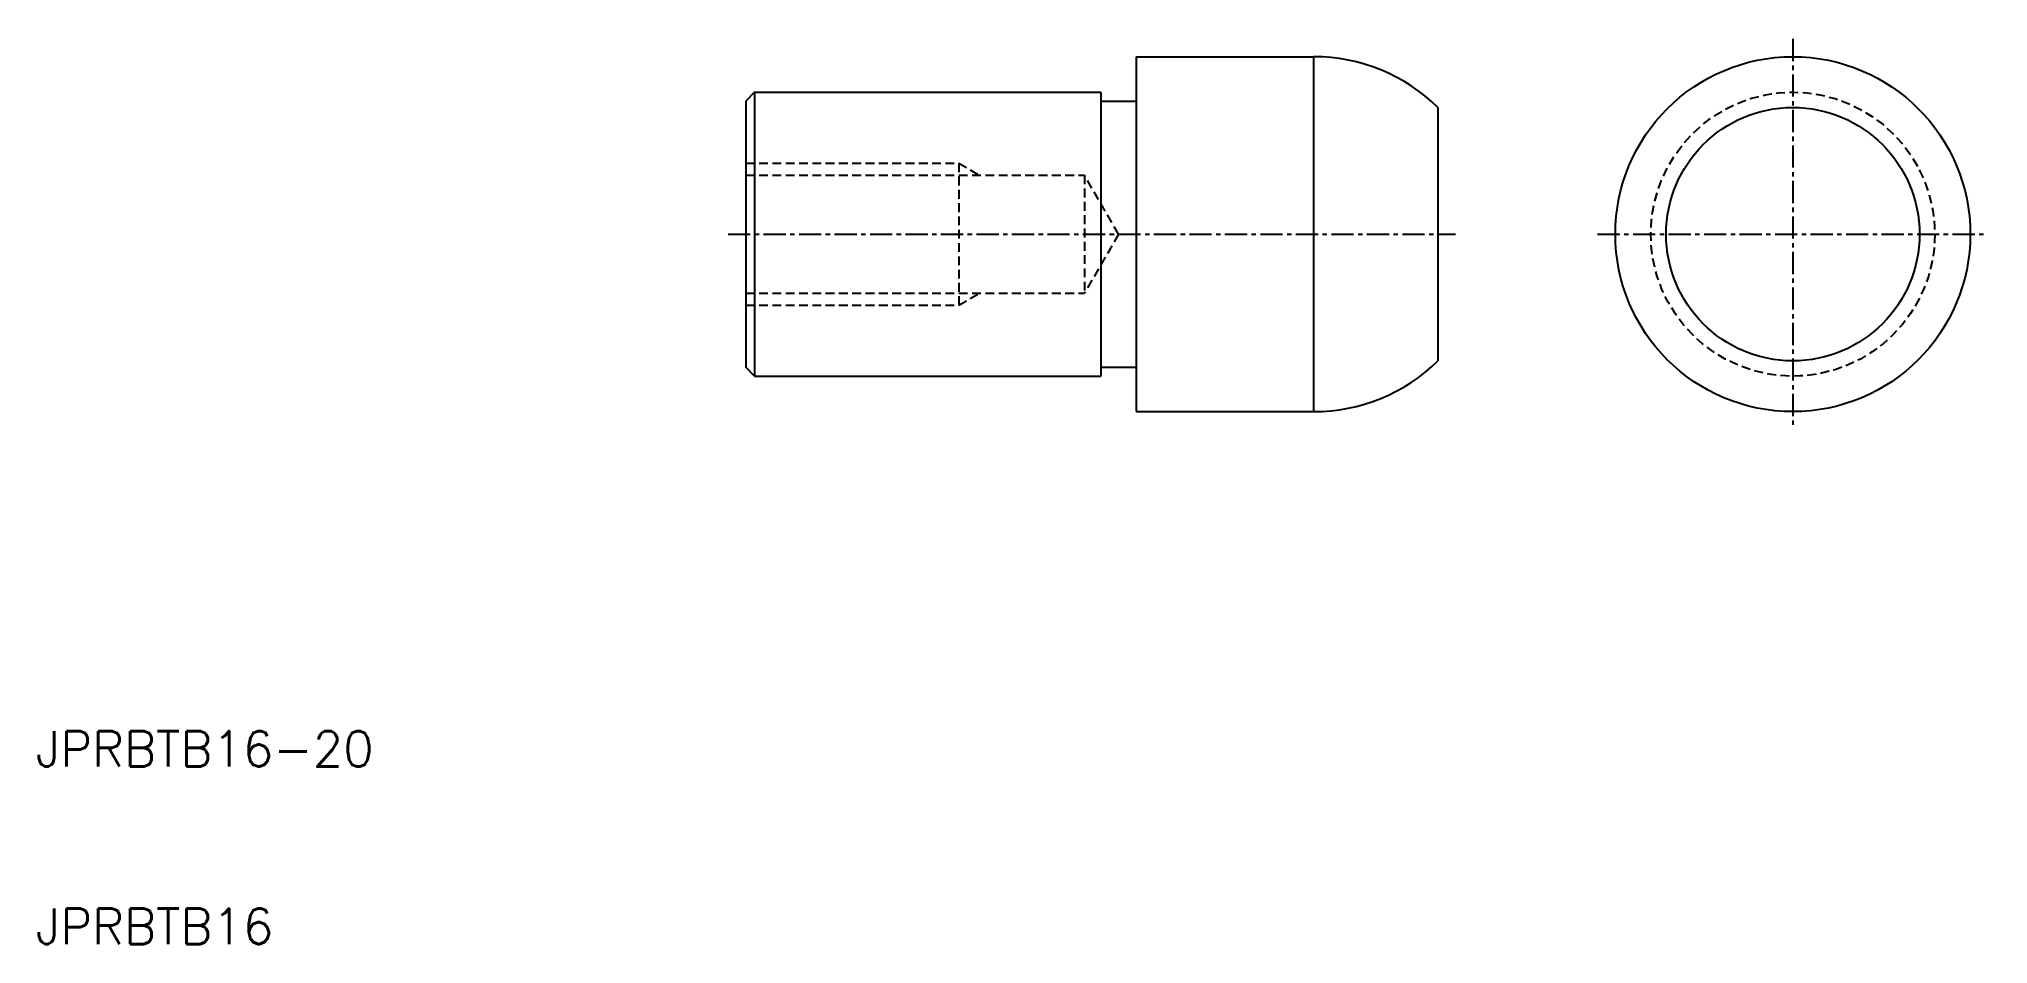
# Model space of a CAD drawing. Extents: x 10 to 120, y 10 to 61.
import ezdxf

# ---------------------------------------------------------------- set-up
doc = ezdxf.new("R2010")
doc.units = 0
doc.linetypes.add('CENTER', pattern=[2, 1.25, -0.25, 0.25, -0.25])
doc.linetypes.add('DASHED', pattern=[0.75, 0.5, -0.25])
doc.layers.get('0').update_dxf_attribs({"linetype": 'CONTINUOUS'})
doc.layers.add('CENTER', color=1, linetype='CENTER')
doc.styles.get("Standard").update_dxf_attribs({"font": 'txt.shx'})

msp = doc.modelspace()

# ---------------------------------------------------------------- linework, layer by layer
at = {"color": 7, "linetype": 'CONTINUOUS'}
for p, q in [((72, 60), (82, 60)), ((72, 60), (72, 40)), ((82, 60), (82, 40)), ((50.5, 58), (50, 57.5)), ((50, 57.5), (50, 42.5)), ((50.5, 58), (70, 58)), ((50.5, 58), (50.5, 42)), ((70, 58), (70, 42)), ((70, 57.5), (72, 57.5)), ((89, 57.14), (89, 42.86)), ((50.5, 42), (50, 42.5)), ((50.5, 42), (70, 42)), ((70, 42.5), (72, 42.5)), ((72, 40), (82, 40))]:
    msp.add_line(p, q, dxfattribs=at)
at = {"color": 3, "linetype": 'DASHED'}
for p, q in [((50, 54), (62, 54)), ((62, 54), (62, 46)), ((62, 54), (63.17, 53.32)), ((50, 53.32), (69.08, 53.32)), ((69.08, 53.32), (69.08, 46.68)), ((71, 50), (69.08, 53.32)), ((71, 50), (69.08, 46.68)), ((50, 46.68), (69.08, 46.68)), ((62, 46), (63.17, 46.68)), ((50, 46), (62, 46))]:
    msp.add_line(p, q, dxfattribs=at)
at = {"color": 7, "linetype": 'CONTINUOUS'}
for radius in [10, 7.14]:
    msp.add_circle((109, 50), radius, dxfattribs=at)
at = {"color": 3, "linetype": 'DASHED'}
msp.add_circle((109, 50), 8, dxfattribs=at)
at = {"color": 7, "linetype": 'CONTINUOUS'}
for start, end in [(45.573, 90), (270, 314.427)]:
    msp.add_arc((82, 50), 10, start, end, dxfattribs=at)
at = {"layer": 'CENTER', "color": 1, "linetype": 'CENTER'}
for p, q in [((109, 61), (109, 39)), ((49, 50), (90, 50)), ((98, 50), (120, 50))]:
    msp.add_line(p, q, dxfattribs=at)

# ---------------------------------------------------------------- texts
at = {"color": 7, "linetype": 'CONTINUOUS'}
for s, p in [('JPRBTB16-20', (10, 20)), ('JPRBTB16', (10, 10))]:
    msp.add_text(s, height=2, dxfattribs=at).set_placement(p)

doc.saveas('drawing.dxf')
